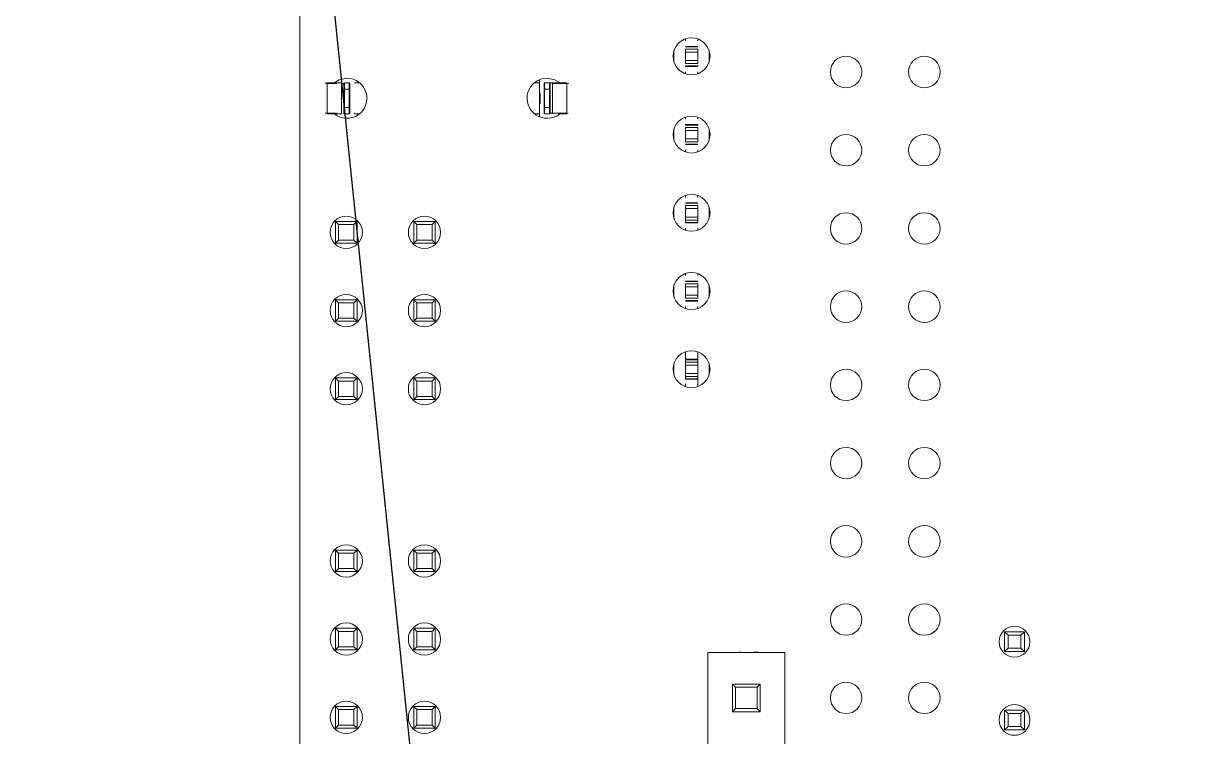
# Model space of a CAD drawing. Header units: millimetres. Extents: x -529 to 1738, y -425 to 849.
# Drawn here: x 185.59 to 204.81, y 770.59 to 782.16 of the extents above; entities that cross this region are included whole.
import ezdxf

# ---------------------------------------------------------------- set-up
doc = ezdxf.new("R2010")
doc.units = ezdxf.units.MM

msp = doc.modelspace()

# ---------------------------------------------------------------- linework, layer by layer
msp.add_line((204.815, 644.541), (185.59, 831.381))
at = {"color": 7, "linetype": 'Continuous', "lineweight": 15}
for p, q in [((190.071, 790.357), (190.071, 746.357)), ((196.328, 781.879), (196.328, 781.911)), ((196.528, 781.911), (196.528, 781.879)), ((196.143, 781.535), (196.143, 781.722)), ((196.328, 781.791), (196.528, 781.791)), ((196.528, 781.783), (196.328, 781.783)), ((196.328, 781.746), (196.528, 781.746)), ((196.328, 781.697), (196.328, 781.56)), ((196.528, 781.697), (196.328, 781.697)), ((196.528, 781.697), (196.528, 781.56)), ((196.713, 781.722), (196.713, 781.535)), ((196.328, 781.56), (196.528, 781.56)), ((196.528, 781.511), (196.328, 781.511)), ((196.328, 781.474), (196.528, 781.474)), ((196.328, 781.474), (196.328, 781.466)), ((196.528, 781.466), (196.328, 781.466)), ((196.328, 781.346), (196.328, 781.379)), ((196.528, 781.474), (196.528, 781.466)), ((196.528, 781.379), (196.528, 781.346)), ((190.515, 781.188), (190.515, 780.708)), ((190.524, 781.198), (190.756, 781.198)), ((190.784, 781.188), (190.747, 781.188)), ((190.747, 780.708), (190.747, 781.188)), ((190.794, 781.098), (190.794, 781.198)), ((190.794, 781.198), (190.874, 781.198)), ((190.874, 781.198), (190.874, 781.098)), ((190.959, 781.198), (191.041, 781.198)), ((193.876, 781.198), (193.959, 781.198)), ((193.959, 781.198), (193.959, 781.248)), ((193.959, 780.698), (193.959, 781.198)), ((194.044, 781.198), (194.124, 781.198)), ((194.044, 781.098), (194.044, 781.198)), ((194.124, 781.198), (194.124, 781.098)), ((194.128, 781.198), (194.291, 781.198)), ((194.162, 781.198), (194.393, 781.198)), ((194.171, 781.188), (194.171, 780.708)), ((194.402, 781.188), (194.171, 781.188)), ((194.402, 780.708), (194.402, 781.188)), ((190.784, 781.098), (190.794, 781.098)), ((190.784, 780.798), (190.784, 781.098)), ((190.794, 781.098), (190.794, 780.798)), ((190.874, 781.098), (190.794, 781.098)), ((190.874, 780.798), (190.874, 781.098)), ((190.884, 781.098), (190.884, 780.798)), ((194.034, 781.098), (194.044, 781.098)), ((194.034, 780.798), (194.034, 781.098)), ((194.124, 781.098), (194.044, 781.098)), ((194.044, 781.098), (194.044, 780.798)), ((194.124, 780.798), (194.124, 781.098)), ((194.134, 781.098), (194.134, 780.798)), ((190.794, 780.698), (190.794, 780.798)), ((190.794, 780.798), (190.874, 780.798)), ((190.874, 780.798), (190.874, 780.698)), ((194.044, 780.798), (194.124, 780.798)), ((194.044, 780.698), (194.044, 780.798)), ((194.124, 780.798), (194.124, 780.698)), ((190.756, 780.698), (190.524, 780.698)), ((190.874, 780.698), (190.794, 780.698)), ((190.945, 780.708), (190.959, 780.708)), ((191.041, 780.698), (190.959, 780.698)), ((193.959, 780.698), (193.876, 780.698)), ((193.959, 780.648), (193.959, 780.698)), ((194.124, 780.698), (194.044, 780.698)), ((194.134, 780.708), (194.171, 780.708)), ((194.171, 780.708), (194.402, 780.708)), ((194.393, 780.698), (194.265, 780.698)), ((196.328, 780.609), (196.328, 780.641)), ((196.528, 780.641), (196.528, 780.609)), ((196.143, 780.265), (196.143, 780.452)), ((196.328, 780.521), (196.528, 780.521)), ((196.328, 780.521), (196.328, 780.513)), ((196.528, 780.513), (196.328, 780.513)), ((196.328, 780.476), (196.528, 780.476)), ((196.528, 780.427), (196.328, 780.427)), ((196.328, 780.427), (196.328, 780.29)), ((196.528, 780.521), (196.528, 780.513)), ((196.528, 780.427), (196.528, 780.29)), ((196.713, 780.452), (196.713, 780.265)), ((196.328, 780.29), (196.528, 780.29)), ((196.528, 780.241), (196.328, 780.241)), ((196.328, 780.204), (196.528, 780.204)), ((196.528, 780.196), (196.328, 780.196)), ((196.328, 780.076), (196.328, 780.109)), ((196.528, 780.109), (196.528, 780.076)), ((196.328, 779.339), (196.328, 779.371)), ((196.328, 779.251), (196.528, 779.251)), ((196.528, 779.243), (196.328, 779.243)), ((196.328, 779.206), (196.528, 779.206)), ((196.528, 779.371), (196.528, 779.339)), ((196.143, 778.995), (196.143, 779.182)), ((196.528, 779.157), (196.328, 779.157)), ((196.328, 779.157), (196.328, 779.02)), ((196.328, 779.02), (196.528, 779.02)), ((196.528, 779.157), (196.528, 779.02)), ((196.713, 779.182), (196.713, 778.995)), ((190.649, 778.597), (190.649, 778.947)), ((190.649, 778.947), (190.699, 778.897)), ((190.649, 778.947), (190.999, 778.947)), ((190.699, 778.647), (190.699, 778.897)), ((190.699, 778.897), (190.949, 778.897)), ((190.949, 778.897), (190.999, 778.947)), ((190.949, 778.897), (190.949, 778.647)), ((190.999, 778.947), (190.999, 778.597)), ((191.919, 778.597), (191.919, 778.947)), ((191.969, 778.897), (191.919, 778.947)), ((191.919, 778.947), (192.269, 778.947)), ((191.969, 778.647), (191.969, 778.897)), ((191.969, 778.897), (192.219, 778.897)), ((192.219, 778.897), (192.269, 778.947)), ((192.219, 778.897), (192.219, 778.647)), ((192.269, 778.947), (192.269, 778.597)), ((196.528, 778.971), (196.328, 778.971)), ((196.328, 778.971), (196.328, 778.934)), ((196.328, 778.934), (196.528, 778.934)), ((196.528, 778.926), (196.328, 778.926)), ((196.328, 778.806), (196.328, 778.839)), ((196.528, 778.971), (196.528, 778.934)), ((196.528, 778.839), (196.528, 778.806)), ((190.649, 778.597), (190.699, 778.647)), ((190.949, 778.647), (190.699, 778.647)), ((190.949, 778.647), (190.999, 778.597)), ((191.919, 778.597), (191.969, 778.647)), ((192.219, 778.647), (191.969, 778.647)), ((192.269, 778.597), (192.219, 778.647)), ((190.999, 778.597), (190.649, 778.597)), ((192.269, 778.597), (191.919, 778.597)), ((196.328, 778.069), (196.328, 778.101)), ((196.528, 778.101), (196.528, 778.069)), ((196.143, 777.725), (196.143, 777.912)), ((196.328, 777.981), (196.528, 777.981)), ((196.528, 777.973), (196.328, 777.973)), ((196.328, 777.936), (196.528, 777.936)), ((196.528, 777.887), (196.328, 777.887)), ((196.328, 777.887), (196.328, 777.75)), ((196.528, 777.887), (196.528, 777.75)), ((196.713, 777.912), (196.713, 777.725)), ((190.649, 777.677), (190.699, 777.627)), ((190.649, 777.677), (190.999, 777.677)), ((190.649, 777.327), (190.649, 777.677)), ((190.949, 777.627), (190.999, 777.677)), ((190.999, 777.677), (190.999, 777.327)), ((191.919, 777.327), (191.919, 777.677)), ((191.969, 777.627), (191.919, 777.677)), ((191.919, 777.677), (192.269, 777.677)), ((192.219, 777.627), (192.269, 777.677)), ((192.269, 777.677), (192.269, 777.327)), ((196.328, 777.75), (196.528, 777.75)), ((196.528, 777.701), (196.328, 777.701)), ((196.328, 777.664), (196.528, 777.664)), ((196.528, 777.656), (196.328, 777.656)), ((190.699, 777.627), (190.949, 777.627)), ((190.699, 777.377), (190.699, 777.627)), ((190.949, 777.627), (190.949, 777.377)), ((191.969, 777.377), (191.969, 777.627)), ((191.969, 777.627), (192.219, 777.627)), ((192.219, 777.627), (192.219, 777.377)), ((196.328, 777.536), (196.328, 777.569)), ((196.528, 777.569), (196.528, 777.536)), ((190.649, 777.327), (190.699, 777.377)), ((190.999, 777.327), (190.649, 777.327)), ((190.949, 777.377), (190.699, 777.377)), ((190.949, 777.377), (190.999, 777.327)), ((191.919, 777.327), (191.969, 777.377)), ((192.269, 777.327), (191.919, 777.327)), ((192.219, 777.377), (191.969, 777.377)), ((192.269, 777.327), (192.219, 777.377)), ((196.328, 776.831), (196.328, 776.711)), ((196.328, 776.711), (196.528, 776.711)), ((196.328, 776.711), (196.328, 776.703)), ((196.528, 776.703), (196.328, 776.703)), ((196.328, 776.703), (196.328, 776.666)), ((196.528, 776.831), (196.528, 776.711)), ((196.528, 776.711), (196.528, 776.703)), ((196.528, 776.703), (196.528, 776.666)), ((196.143, 776.455), (196.143, 776.642)), ((196.328, 776.666), (196.528, 776.666)), ((196.328, 776.666), (196.328, 776.617)), ((196.528, 776.617), (196.328, 776.617)), ((196.328, 776.617), (196.328, 776.48)), ((196.528, 776.666), (196.528, 776.617)), ((196.528, 776.617), (196.528, 776.48)), ((196.713, 776.642), (196.713, 776.455)), ((190.649, 776.057), (190.649, 776.407)), ((190.649, 776.407), (190.699, 776.357)), ((190.649, 776.407), (190.999, 776.407)), ((190.699, 776.107), (190.699, 776.357)), ((190.699, 776.357), (190.949, 776.357)), ((190.949, 776.357), (190.999, 776.407)), ((190.949, 776.357), (190.949, 776.107)), ((190.999, 776.407), (190.999, 776.057)), ((191.919, 776.057), (191.919, 776.407)), ((191.969, 776.357), (191.919, 776.407)), ((191.919, 776.407), (192.269, 776.407)), ((191.969, 776.107), (191.969, 776.357)), ((191.969, 776.357), (192.219, 776.357)), ((192.219, 776.357), (192.269, 776.407)), ((192.219, 776.357), (192.219, 776.107)), ((192.269, 776.407), (192.269, 776.057)), ((196.328, 776.48), (196.528, 776.48)), ((196.328, 776.48), (196.328, 776.431)), ((196.528, 776.431), (196.328, 776.431)), ((196.328, 776.431), (196.328, 776.394)), ((196.328, 776.394), (196.528, 776.394)), ((196.328, 776.394), (196.328, 776.386)), ((196.528, 776.386), (196.328, 776.386)), ((196.328, 776.311), (196.328, 776.266)), ((196.377, 776.386), (196.386, 776.386)), ((196.528, 776.48), (196.528, 776.431)), ((196.528, 776.431), (196.528, 776.394)), ((196.528, 776.394), (196.528, 776.386)), ((196.528, 776.386), (196.528, 776.266)), ((190.649, 776.057), (190.699, 776.107)), ((190.999, 776.057), (190.649, 776.057)), ((190.949, 776.107), (190.699, 776.107)), ((190.949, 776.107), (190.999, 776.057)), ((191.919, 776.057), (191.969, 776.107)), ((192.269, 776.057), (191.919, 776.057)), ((192.219, 776.107), (191.969, 776.107)), ((192.269, 776.057), (192.219, 776.107)), ((190.649, 773.263), (190.649, 773.613)), ((190.649, 773.613), (190.699, 773.563)), ((190.649, 773.613), (190.999, 773.613)), ((190.949, 773.563), (190.999, 773.613)), ((190.999, 773.613), (190.999, 773.263)), ((191.919, 773.263), (191.919, 773.613)), ((191.969, 773.563), (191.919, 773.613)), ((191.919, 773.613), (192.269, 773.613)), ((192.219, 773.563), (192.269, 773.613)), ((192.269, 773.613), (192.269, 773.263)), ((190.699, 773.313), (190.699, 773.563)), ((190.699, 773.563), (190.949, 773.563)), ((190.949, 773.563), (190.949, 773.313)), ((191.969, 773.313), (191.969, 773.563)), ((191.969, 773.563), (192.219, 773.563)), ((192.219, 773.563), (192.219, 773.313)), ((190.649, 773.263), (190.699, 773.313)), ((190.999, 773.263), (190.649, 773.263)), ((190.949, 773.313), (190.699, 773.313)), ((190.949, 773.313), (190.999, 773.263)), ((191.919, 773.263), (191.969, 773.313)), ((192.269, 773.263), (191.919, 773.263)), ((192.219, 773.313), (191.969, 773.313)), ((192.269, 773.263), (192.219, 773.313)), ((190.649, 772.343), (190.699, 772.293)), ((190.649, 772.343), (190.999, 772.343)), ((190.649, 771.993), (190.649, 772.343)), ((190.699, 772.293), (190.949, 772.293)), ((190.699, 772.043), (190.699, 772.293)), ((190.949, 772.293), (190.999, 772.343)), ((190.949, 772.293), (190.949, 772.043)), ((190.999, 772.343), (190.999, 771.993)), ((191.919, 771.993), (191.919, 772.343)), ((191.969, 772.293), (191.919, 772.343)), ((191.919, 772.343), (192.269, 772.343)), ((191.969, 772.043), (191.969, 772.293)), ((191.969, 772.293), (192.219, 772.293)), ((192.219, 772.293), (192.269, 772.343)), ((192.219, 772.293), (192.219, 772.043)), ((192.269, 772.343), (192.269, 771.993)), ((201.509, 771.966), (201.509, 772.286)), ((201.565, 772.23), (201.509, 772.286)), ((201.509, 772.286), (201.829, 772.286)), ((201.829, 772.286), (201.772, 772.23)), ((201.829, 772.286), (201.829, 771.966)), ((201.565, 772.23), (201.565, 772.022)), ((201.772, 772.23), (201.565, 772.23)), ((201.772, 772.022), (201.772, 772.23)), ((190.649, 771.993), (190.699, 772.043)), ((190.999, 771.993), (190.649, 771.993)), ((190.949, 772.043), (190.699, 772.043)), ((190.949, 772.043), (190.999, 771.993)), ((191.919, 771.993), (191.969, 772.043)), ((192.269, 771.993), (191.919, 771.993)), ((192.219, 772.043), (191.969, 772.043)), ((192.269, 771.993), (192.219, 772.043)), ((197.942, 771.949), (196.692, 771.949)), ((196.692, 771.949), (196.692, 756.509)), ((197.177, 771.954), (197.177, 771.949)), ((197.205, 771.954), (197.205, 771.949)), ((197.235, 771.954), (197.235, 771.949)), ((197.27, 771.954), (197.27, 771.949)), ((197.352, 771.954), (197.352, 771.949)), ((197.431, 771.954), (197.431, 771.949)), ((197.466, 771.954), (197.466, 771.949)), ((197.515, 771.954), (197.515, 771.949)), ((197.942, 771.949), (197.942, 756.509)), ((201.565, 772.022), (201.509, 771.966)), ((201.829, 771.966), (201.509, 771.966)), ((201.565, 772.022), (201.772, 772.022)), ((201.829, 771.966), (201.772, 772.022)), ((197.542, 771.439), (197.092, 771.439)), ((197.092, 771.439), (197.092, 770.989)), ((197.142, 771.389), (197.092, 771.439)), ((197.492, 771.389), (197.142, 771.389)), ((197.142, 771.039), (197.142, 771.389)), ((197.542, 771.439), (197.492, 771.389)), ((197.492, 771.389), (197.492, 771.039)), ((197.542, 770.989), (197.542, 771.439)), ((190.649, 770.723), (190.649, 771.073)), ((190.649, 771.073), (190.699, 771.023)), ((190.649, 771.073), (190.999, 771.073)), ((190.699, 770.773), (190.699, 771.023)), ((190.699, 771.023), (190.949, 771.023)), ((190.949, 771.023), (190.999, 771.073)), ((190.949, 771.023), (190.949, 770.773)), ((190.999, 771.073), (190.999, 770.723)), ((191.919, 770.723), (191.919, 771.073)), ((191.969, 771.023), (191.919, 771.073)), ((191.919, 771.073), (192.269, 771.073)), ((191.969, 770.773), (191.969, 771.023)), ((191.969, 771.023), (192.219, 771.023)), ((192.219, 771.023), (192.269, 771.073)), ((192.219, 771.023), (192.219, 770.773)), ((192.269, 771.073), (192.269, 770.723)), ((197.092, 770.989), (197.142, 771.039)), ((197.092, 770.989), (197.542, 770.989)), ((197.492, 771.039), (197.142, 771.039)), ((197.542, 770.989), (197.492, 771.039)), ((201.509, 770.696), (201.509, 771.016)), ((201.565, 770.96), (201.509, 771.016)), ((201.509, 771.016), (201.829, 771.016)), ((201.565, 770.96), (201.565, 770.752)), ((201.772, 770.96), (201.565, 770.96)), ((201.829, 771.016), (201.772, 770.96)), ((201.772, 770.752), (201.772, 770.96)), ((201.829, 771.016), (201.829, 770.696)), ((190.649, 770.723), (190.699, 770.773)), ((190.949, 770.773), (190.699, 770.773)), ((190.949, 770.773), (190.999, 770.723)), ((191.919, 770.723), (191.969, 770.773)), ((192.219, 770.773), (191.969, 770.773)), ((192.269, 770.723), (192.219, 770.773)), ((201.565, 770.752), (201.509, 770.696)), ((201.565, 770.752), (201.772, 770.752)), ((201.829, 770.696), (201.772, 770.752)), ((190.999, 770.723), (190.649, 770.723)), ((192.269, 770.723), (191.919, 770.723)), ((201.829, 770.696), (201.509, 770.696))]:
    msp.add_line(p, q, dxfattribs=at)
at = {"color": 8, "linetype": 'Continuous', "lineweight": 15}
for p, q in [((190.488, 781.188), (190.515, 781.188)), ((190.669, 781.188), (190.515, 781.188)), ((193.972, 780.86), (193.972, 781.036)), ((190.515, 780.708), (190.669, 780.708))]:
    msp.add_line(p, q, dxfattribs=at)
at = {"color": 7, "linetype": 'Continuous', "lineweight": 15, "flags": 128}
for points in [[(190.627, 781.198), (190.709, 781.248), (190.834, 781.273)], [(194.084, 781.273), (194.208, 781.248), (194.286, 781.202)]]:
    msp.add_lwpolyline(points, dxfattribs=at)
at = {"color": 7, "linetype": 'Continuous', "lineweight": 15}
for centre, radius in [((196.428, 781.629), 0.3), ((198.936, 781.375), 0.255), ((200.206, 781.375), 0.255), ((196.428, 780.359), 0.3), ((198.936, 780.105), 0.255), ((200.206, 780.105), 0.255), ((196.428, 779.089), 0.3), ((190.824, 778.772), 0.262), ((192.094, 778.772), 0.262), ((198.936, 778.835), 0.255), ((200.206, 778.835), 0.255), ((196.428, 777.819), 0.3), ((190.824, 777.502), 0.262), ((192.094, 777.502), 0.262), ((198.936, 777.565), 0.255), ((200.206, 777.565), 0.255), ((196.428, 776.549), 0.3), ((198.936, 776.295), 0.255), ((200.206, 776.295), 0.255), ((190.824, 776.232), 0.262), ((192.094, 776.232), 0.262), ((198.936, 775.025), 0.255), ((200.206, 775.025), 0.255), ((198.936, 773.755), 0.255), ((200.206, 773.755), 0.255), ((190.824, 773.438), 0.262), ((192.094, 773.438), 0.262), ((198.936, 772.485), 0.255), ((200.206, 772.485), 0.255), ((190.824, 772.168), 0.262), ((192.094, 772.168), 0.262), ((201.669, 772.126), 0.25), ((198.936, 771.214), 0.255), ((200.206, 771.214), 0.255), ((190.824, 770.898), 0.262), ((192.094, 770.898), 0.262), ((201.669, 770.856), 0.25)]:
    msp.add_circle(centre, radius, dxfattribs=at)
for centre, radius, start, end in [((190.834, 780.948), 0.325, 231.715, 90), ((190.756, 781.188), 0.00952, 93.3784, 183.0204), ((190.794, 781.188), 0.01, 90, 180), ((190.874, 781.188), 0.01, 0, 90), ((194.084, 780.948), 0.325, 90, 308.9785), ((194.044, 781.188), 0.01, 90, 180), ((194.124, 781.188), 0.01, 0, 90), ((194.161, 781.188), 0.00952, 356.9796, 86.6216), ((190.756, 780.707), 0.00952, 176.9796, 266.6216), ((190.794, 780.708), 0.01, 180, 270), ((190.874, 780.708), 0.01, 270, 360), ((194.044, 780.708), 0.01, 180, 270), ((194.124, 780.708), 0.01, 270, 360), ((194.161, 780.707), 0.00952, 273.3784, 3.0204)]:
    msp.add_arc(centre, radius, start, end, dxfattribs=at)
for points in [[(196.328, 781.746), (196.328, 781.745), (196.328, 781.742), (196.328, 781.731), (196.328, 781.715), (196.328, 781.703), (196.328, 781.697)], [(196.528, 781.746), (196.528, 781.745), (196.528, 781.742), (196.528, 781.731), (196.528, 781.715), (196.528, 781.703), (196.528, 781.697)], [(196.328, 781.56), (196.328, 781.554), (196.328, 781.542), (196.328, 781.526), (196.328, 781.515), (196.328, 781.512), (196.328, 781.511)], [(196.528, 781.56), (196.528, 781.554), (196.528, 781.542), (196.528, 781.526), (196.528, 781.515), (196.528, 781.512), (196.528, 781.511)], [(190.515, 781.188), (190.516, 781.189), (190.516, 781.192), (190.518, 781.195), (190.521, 781.197), (190.523, 781.198), (190.524, 781.198)], [(194.393, 781.198), (194.394, 781.198), (194.396, 781.197), (194.399, 781.195), (194.401, 781.192), (194.402, 781.189), (194.402, 781.188)], [(194.402, 781.188), (194.411, 781.188), (194.43, 781.188), (194.432, 781.188), (194.434, 781.188)], [(190.874, 781.098), (190.875, 781.098), (190.878, 781.098), (190.881, 781.098), (190.883, 781.098), (190.884, 781.098), (190.884, 781.098)], [(194.124, 781.098), (194.125, 781.098), (194.128, 781.098), (194.131, 781.098), (194.133, 781.098), (194.134, 781.098), (194.134, 781.098)], [(190.794, 780.798), (190.792, 780.798), (190.79, 780.798), (190.786, 780.798), (190.784, 780.798), (190.784, 780.798), (190.784, 780.798)], [(190.884, 780.798), (190.884, 780.798), (190.883, 780.798), (190.881, 780.798), (190.878, 780.798), (190.875, 780.798), (190.874, 780.798)], [(194.044, 780.798), (194.042, 780.798), (194.04, 780.798), (194.036, 780.798), (194.034, 780.798), (194.034, 780.798), (194.034, 780.798)], [(194.134, 780.798), (194.134, 780.798), (194.133, 780.798), (194.131, 780.798), (194.128, 780.798), (194.125, 780.798), (194.124, 780.798)], [(190.515, 780.708), (190.506, 780.708), (190.488, 780.708), (190.485, 780.708), (190.484, 780.708)], [(190.524, 780.698), (190.523, 780.698), (190.521, 780.698), (190.518, 780.7), (190.516, 780.704), (190.516, 780.706), (190.515, 780.708)], [(194.402, 780.708), (194.402, 780.706), (194.401, 780.704), (194.399, 780.7), (194.396, 780.698), (194.394, 780.698), (194.393, 780.698)], [(196.328, 780.476), (196.328, 780.475), (196.328, 780.472), (196.328, 780.461), (196.328, 780.445), (196.328, 780.433), (196.328, 780.427)], [(196.528, 780.476), (196.528, 780.475), (196.528, 780.472), (196.528, 780.461), (196.528, 780.445), (196.528, 780.433), (196.528, 780.427)], [(196.328, 780.29), (196.328, 780.284), (196.328, 780.272), (196.328, 780.256), (196.328, 780.245), (196.328, 780.242), (196.328, 780.241)], [(196.528, 780.29), (196.528, 780.284), (196.528, 780.272), (196.528, 780.256), (196.528, 780.245), (196.528, 780.242), (196.528, 780.241)], [(196.328, 779.206), (196.328, 779.205), (196.328, 779.202), (196.328, 779.191), (196.328, 779.175), (196.328, 779.163), (196.328, 779.157)], [(196.528, 779.206), (196.528, 779.205), (196.528, 779.202), (196.528, 779.191), (196.528, 779.175), (196.528, 779.163), (196.528, 779.157)], [(196.328, 779.02), (196.328, 779.014), (196.328, 779.002), (196.328, 778.986), (196.328, 778.975), (196.328, 778.972), (196.328, 778.971)], [(196.528, 779.02), (196.528, 779.014), (196.528, 779.002), (196.528, 778.986), (196.528, 778.975), (196.528, 778.972), (196.528, 778.971)], [(196.328, 777.936), (196.328, 777.935), (196.328, 777.932), (196.328, 777.921), (196.328, 777.905), (196.328, 777.893), (196.328, 777.887)], [(196.528, 777.936), (196.528, 777.935), (196.528, 777.932), (196.528, 777.921), (196.528, 777.905), (196.528, 777.893), (196.528, 777.887)], [(196.328, 777.75), (196.328, 777.744), (196.328, 777.732), (196.328, 777.716), (196.328, 777.705), (196.328, 777.702), (196.328, 777.701)], [(196.528, 777.75), (196.528, 777.744), (196.528, 777.732), (196.528, 777.716), (196.528, 777.705), (196.528, 777.702), (196.528, 777.701)]]:
    msp.add_open_spline(points, degree=3, dxfattribs=at)
for points, knots in [([(190.524, 781.198), (190.516, 781.198), (190.498, 781.198), (190.491, 781.198), (190.498, 781.198), (190.516, 781.198), (190.524, 781.198)], [0, 0, 0, 0, 0.246588, 0.499974, 0.750733, 1, 1, 1, 1]), ([(190.784, 781.098), (190.784, 781.109), (190.784, 781.126), (190.784, 781.147), (190.784, 781.162), (190.784, 781.173), (190.784, 781.185), (190.784, 781.186), (190.784, 781.188)], [0, 0, 0, 0, 0.239444, 0.36822, 0.499999, 0.628777, 0.760556, 1, 1, 1, 1]), ([(190.884, 781.188), (190.884, 781.186), (190.884, 781.185), (190.884, 781.173), (190.884, 781.162), (190.884, 781.147), (190.884, 781.127), (190.884, 781.109), (190.884, 781.098)], [0, 0, 0, 0, 0.239444, 0.36822, 0.499999, 0.628777, 0.760556, 1, 1, 1, 1]), ([(194.034, 781.098), (194.034, 781.109), (194.034, 781.126), (194.034, 781.147), (194.034, 781.162), (194.034, 781.173), (194.034, 781.185), (194.034, 781.186), (194.034, 781.188)], [0, 0, 0, 0, 0.2394436, 0.3682202, 0.4999986, 0.6287766, 0.7605564, 1, 1, 1, 1]), ([(194.134, 781.188), (194.134, 781.186), (194.134, 781.185), (194.134, 781.173), (194.134, 781.162), (194.134, 781.147), (194.134, 781.127), (194.134, 781.109), (194.134, 781.098)], [0, 0, 0, 0, 0.2394436, 0.3682202, 0.4999986, 0.6287766, 0.7605564, 1, 1, 1, 1]), ([(190.784, 780.708), (190.784, 780.709), (190.784, 780.711), (190.784, 780.722), (190.784, 780.733), (190.784, 780.748), (190.784, 780.769), (190.784, 780.786), (190.784, 780.798)], [0, 0, 0, 0, 0.239444, 0.36822, 0.499999, 0.628777, 0.760556, 1, 1, 1, 1]), ([(190.884, 780.798), (190.884, 780.786), (190.884, 780.769), (190.884, 780.748), (190.884, 780.734), (190.884, 780.722), (190.884, 780.711), (190.884, 780.709), (190.884, 780.708)], [0, 0, 0, 0, 0.239444, 0.36822, 0.499999, 0.628777, 0.760556, 1, 1, 1, 1]), ([(194.034, 780.708), (194.034, 780.709), (194.034, 780.711), (194.034, 780.722), (194.034, 780.733), (194.034, 780.748), (194.034, 780.769), (194.034, 780.786), (194.034, 780.798)], [0, 0, 0, 0, 0.239444, 0.36822, 0.499999, 0.628777, 0.760556, 1, 1, 1, 1]), ([(194.134, 780.798), (194.134, 780.786), (194.134, 780.769), (194.134, 780.748), (194.134, 780.734), (194.134, 780.722), (194.134, 780.711), (194.134, 780.709), (194.134, 780.708)], [0, 0, 0, 0, 0.239444, 0.36822, 0.499999, 0.628777, 0.760556, 1, 1, 1, 1]), ([(194.393, 780.698), (194.405, 780.698), (194.421, 780.699), (194.425, 780.702), (194.425, 780.702)], [0, 0, 0, 0, 0.794734, 1, 1, 1, 1]), ([(197.235, 771.954), (197.233, 771.954), (197.229, 771.954), (197.222, 771.954), (197.216, 771.954), (197.21, 771.954), (197.207, 771.954), (197.205, 771.954)], [0, 0, 0, 0, 0.188199, 0.389286, 0.590958, 0.794949, 1, 1, 1, 1]), ([(197.466, 771.954), (197.465, 771.954), (197.462, 771.954), (197.456, 771.954), (197.445, 771.954), (197.436, 771.954), (197.431, 771.954)], [0, 0, 0, 0, 0.146422, 0.431609, 0.711852, 1, 1, 1, 1]), ([(197.515, 771.954), (197.515, 771.954), (197.515, 771.954), (197.509, 771.954), (197.497, 771.954), (197.48, 771.954), (197.469, 771.954), (197.466, 771.954)], [0, 0, 0, 0, 0.111409, 0.335875, 0.6081, 0.877649, 1, 1, 1, 1])]:
    msp.add_open_spline(points, degree=3, knots=knots, dxfattribs=at)

doc.saveas('drawing.dxf')
